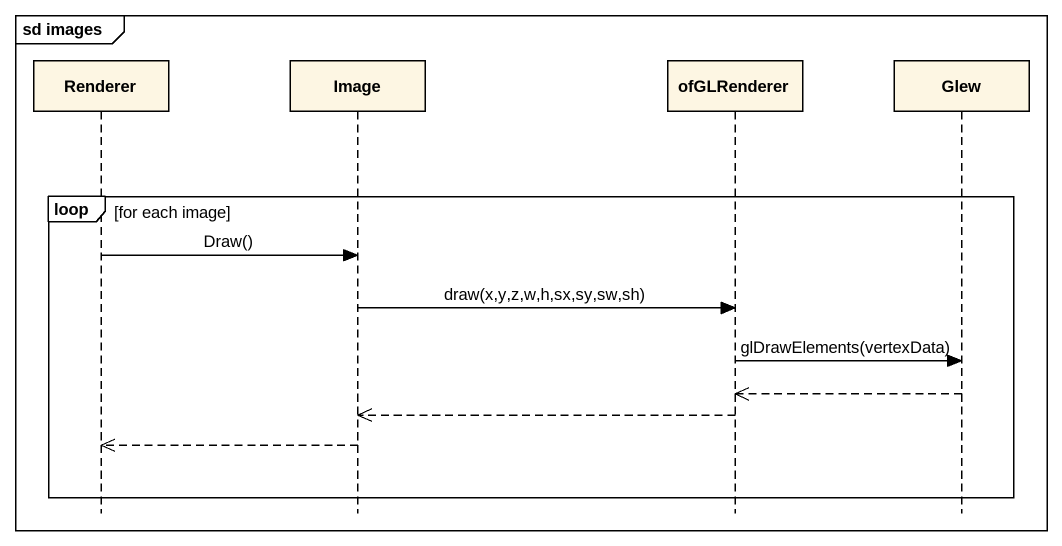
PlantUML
@startuml
mainframe sd images
hide footbox
participant Renderer
participant Image
participant ofGLRenderer
participant Glew

loop for each image
  Renderer -> Image : Draw()
  Image -> ofGLRenderer : draw(x,y,z,w,h,sx,sy,sw,sh)
  ofGLRenderer -> Glew : glDrawElements(vertexData)
  Glew -->> ofGLRenderer
  ofGLRenderer -->> Image
  Image -->> Renderer
end
@enduml
